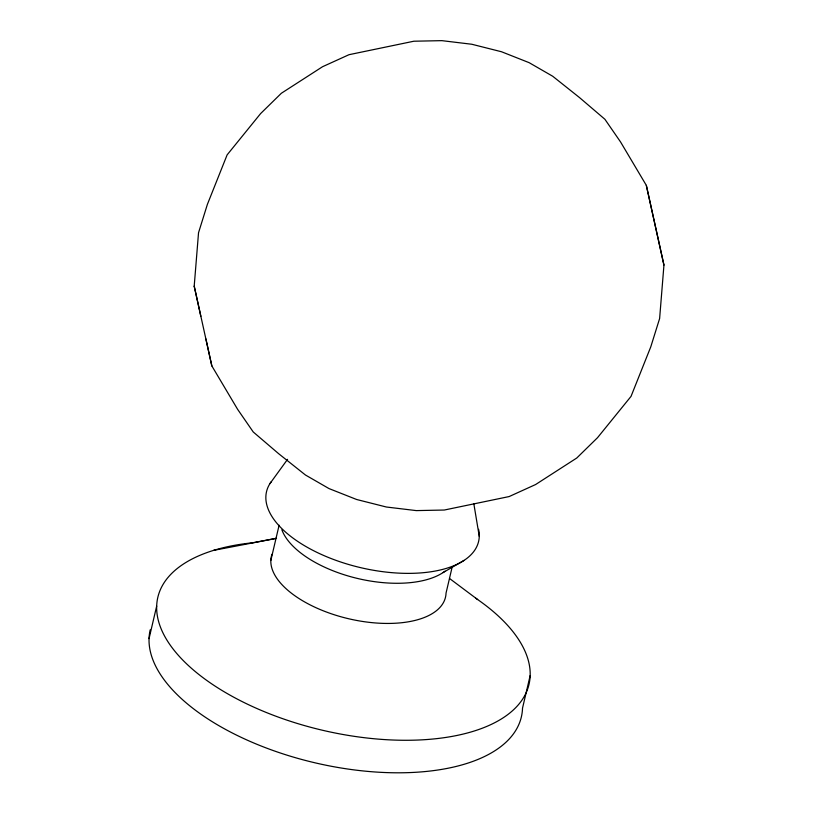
<?xml version="1.0" encoding="UTF-8"?>
<svg xmlns="http://www.w3.org/2000/svg" width="813" height="813" viewBox="0 0 813 813"><rect width="100%" height="100%" fill="white"/><g stroke="black" fill="none" stroke-linecap="round" stroke-linejoin="round"><path stroke-width="1.22" d="M194.205 286.146L198.535 232.721L207.376 204.409L227.122 154.877L260.627 113.566L281.369 93.251L322.548 66.717L349.011 54.695L413.868 41.219L441.866 40.65L471.764 44.248L501.53 51.758L529.141 62.672L552.718 76.259L579.547 97.611L604.902 119.277L620.532 141.919L646.325 185.354L663.947 265.109L659.617 318.544L650.776 346.846L631.03 396.388L597.525 437.689L576.783 458.004L535.604 484.538L509.141 496.56L444.284 510.036L416.286 510.605L386.388 507.017L356.622 499.497L329.011 488.583L305.434 474.995L278.605 453.654L253.25 431.988L237.62 409.335L211.827 365.901L194.205 286.146L200.841 316.308M149.053 638.601L156.675 606.081M270.831 560.482L279.113 525.198M452.038 567.545L446.042 593.094A89.43 43.079 13.2 0 1 350.627 619.201A89.43 43.079 13.2 0 1 271.969 554.314M530.157 675.593L522.525 708.123A190.618 91.828 13.2 0 1 323.716 764.748A190.618 91.828 13.2 0 1 150.212 629.811M269.957 483.593L287.558 459.325M443.004 572.606L464.091 560.381M213.555 550.381L276.522 538.358M276.257 538.308L252.721 542.779A190.618 91.828 13.2 0 0 189.195 666.274A190.618 91.828 13.2 0 0 462.516 734.22A190.618 91.828 13.2 0 0 475.707 598.205M449.528 578.48L477.648 599.537M663.947 265.109L646.325 185.354M205.872 338.858L211.827 365.901M473.867 503.948L479.274 536.417M445.046 571.163A89.43 43.079 13.2 0 1 354.783 577.789A89.43 43.079 13.2 0 1 281.867 529.781M478.583 529.304A108.922 52.469 13.2 0 1 361.704 567.901A108.922 52.469 13.2 0 1 271.207 481.774"/></g></svg>
